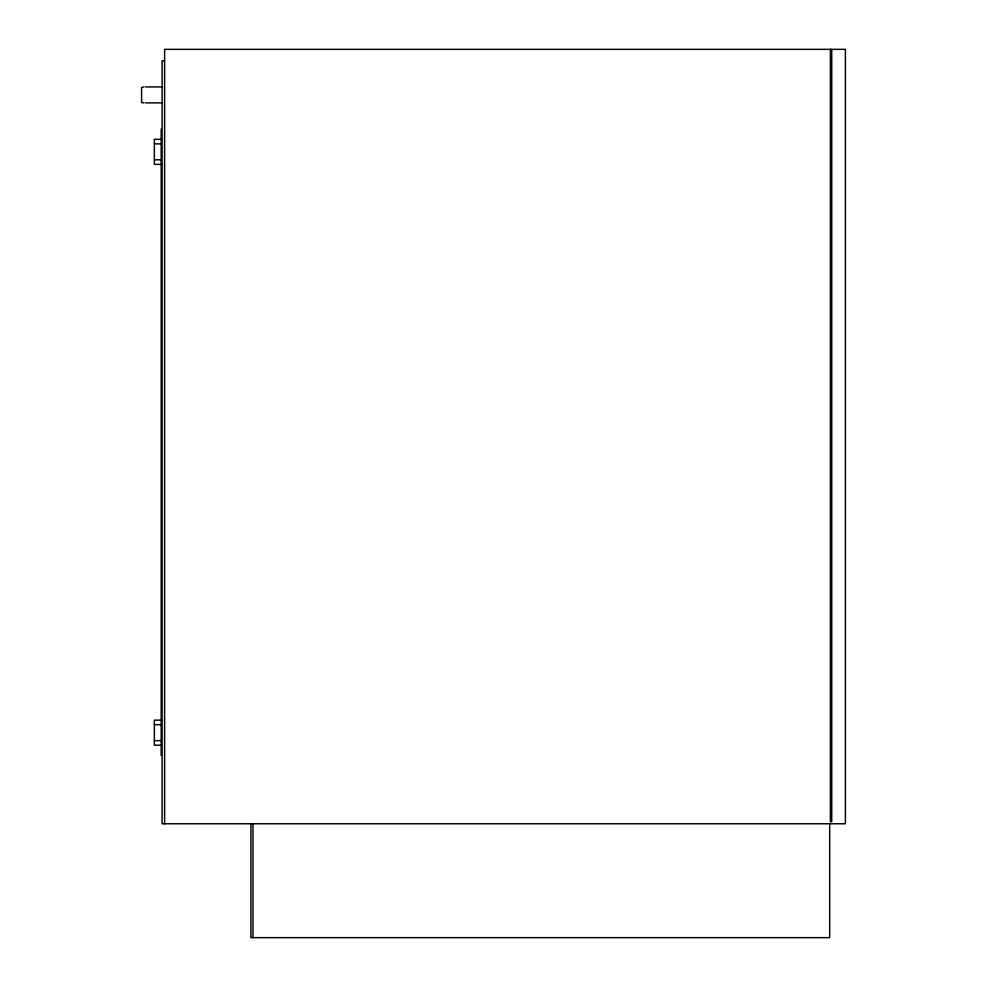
<?xml version="1.0" encoding="UTF-8"?>
<svg xmlns="http://www.w3.org/2000/svg" width="987" height="987" viewBox="0 0 987 987"><rect width="100%" height="100%" fill="white"/><g stroke="black" fill="none" stroke-linecap="round" stroke-linejoin="round"><path stroke-width="1.48" d="M164.607 60.738L162.09 60.738L162.09 823.763L845.403 823.763L845.403 49.35L164.607 49.35L164.607 823.763M144.04 86.93L141.597 87.498L141.61 102.586L144.04 102.87M145.62 86.93L162.09 86.93M145.62 102.87L162.09 102.87M161.671 139.315L154.354 139.315L154.354 164.373L161.671 164.373M154.354 143.88L161.313 143.88M154.354 159.82L161.313 159.82M161.671 720.128L154.354 720.128L154.354 745.185L161.671 745.185M154.354 724.68L161.313 724.68M154.354 740.632L161.313 740.632M831.733 49.35L831.733 821.715L830.375 821.715L830.375 49.35M829.685 823.763L829.685 937.65L250.92 937.65L250.92 823.763M252.98 823.763L252.98 937.65M161.189 129.075L161.189 755.437"/></g></svg>
